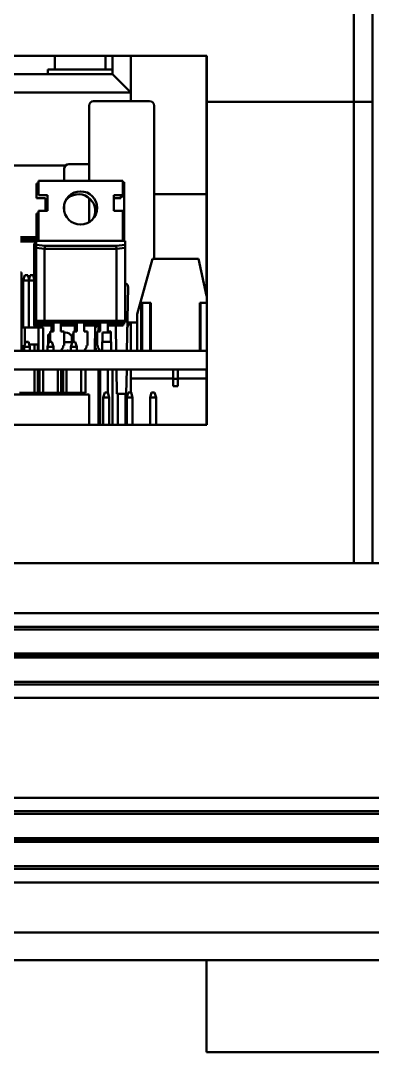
# Model space of a CAD drawing. Header units: millimetres. Extents: x -2015 to 3360, y -4745 to 2376.
# Drawn here: x 2573.3 to 2611.4, y 1438.3 to 1550.1 of the extents above; entities that cross this region are included whole.
import ezdxf

# ---------------------------------------------------------------- set-up
doc = ezdxf.new("R2010")
doc.units = ezdxf.units.MM
doc.header["$LTSCALE"] = 8
doc.layers.add('Visible (ISO)', color=7, linetype='Continuous', lineweight=50)

msp = doc.modelspace()

# ---------------------------------------------------------------- linework, layer by layer
at = {"layer": 'Visible (ISO)'}
for p, q in [((2609.44, 1556.31), (2609.44, 1541.31)), ((2611.44, 1541.31), (2611.44, 1556.31)), ((2562.07, 1546.31), (2593.49, 1546.31)), ((2577, 1546.31), (2577, 1544.81)), ((2582.5, 1546.31), (2582.5, 1544.81)), ((2583.25, 1544.81), (2583.25, 1546.31)), ((2585.25, 1544.88), (2585.25, 1546.31)), ((2593.44, 1520.3), (2593.44, 1546.31)), ((2593.49, 1546.31), (2593.49, 1541.31)), ((2562.07, 1544.31), (2583.25, 1544.31)), ((2576.25, 1544.81), (2583.25, 1544.81)), ((2576.25, 1544.31), (2576.25, 1544.81)), ((2583.25, 1544.31), (2583.25, 1544.81)), ((2585.25, 1542.31), (2583.25, 1544.31)), ((2585.25, 1544.88), (2585.25, 1542.31)), ((2585.25, 1542.31), (2562.07, 1542.31)), ((2585.25, 1542.31), (2585.25, 1541.38)), ((2580.72, 1540.88), (2580.72, 1532.76)), ((2581.22, 1541.38), (2581.71, 1541.38)), ((2581.71, 1541.38), (2587.28, 1541.38)), ((2587.78, 1540.88), (2587.78, 1524.3)), ((2593.49, 1541.31), (2609.44, 1541.31)), ((2593.49, 1541.31), (2593.49, 1506.31)), ((2609.44, 1541.31), (2593.49, 1541.31)), ((2611.44, 1541.31), (2609.44, 1541.31)), ((2609.44, 1541.31), (2609.44, 1491.31)), ((2609.44, 1541.31), (2611.44, 1541.31)), ((2611.44, 1491.31), (2611.44, 1541.31)), ((2562.07, 1534.41), (2578.19, 1534.41)), ((2578.03, 1534.04), (2578.03, 1532.76)), ((2578.53, 1534.54), (2579.01, 1534.54)), ((2579.01, 1534.54), (2580.72, 1534.54)), ((2575.02, 1532.45), (2575.23, 1532.45)), ((2575.02, 1532.45), (2575.02, 1530.88)), ((2575.23, 1532.76), (2584.38, 1532.76)), ((2575.23, 1532.76), (2575.23, 1531.2)), ((2584.38, 1531.2), (2584.38, 1532.76)), ((2584.38, 1532.61), (2584.52, 1532.61)), ((2584.52, 1531.05), (2584.52, 1532.61)), ((2576, 1530.88), (2575.02, 1530.88)), ((2576.21, 1531.2), (2575.23, 1531.2)), ((2576, 1529.5), (2576, 1530.88)), ((2576.21, 1529.5), (2576.21, 1531.2)), ((2580.72, 1530.9), (2580.72, 1528.26)), ((2583.4, 1531.2), (2583.4, 1529.5)), ((2584.38, 1531.2), (2583.4, 1531.2)), ((2584.17, 1530.88), (2583.4, 1530.88)), ((2584.17, 1530.88), (2584.17, 1531.2)), ((2584.17, 1531.05), (2584.52, 1531.05)), ((2584.52, 1531.05), (2584.52, 1529.35)), ((2593.44, 1531.31), (2587.78, 1531.31)), ((2575.23, 1529.5), (2576.21, 1529.5)), ((2575.23, 1529.5), (2575.23, 1526.26)), ((2578.03, 1530.11), (2578.03, 1529.51)), ((2583.4, 1529.5), (2584.38, 1529.5)), ((2584.38, 1526.26), (2584.38, 1529.5)), ((2575.02, 1529.19), (2575.23, 1529.19)), ((2575.02, 1529.19), (2575.02, 1526.26)), ((2584.52, 1529.35), (2584.38, 1529.35)), ((2584.52, 1526.26), (2584.52, 1529.35)), ((2575.02, 1526.66), (2573.3, 1526.66)), ((2575.02, 1526.41), (2573.3, 1526.41)), ((2573.3, 1526.16), (2574.98, 1526.16)), ((2574.98, 1526.26), (2575.23, 1526.26)), ((2574.98, 1526.26), (2574.98, 1525.82)), ((2575.23, 1526.26), (2584.38, 1526.26)), ((2584.38, 1526.26), (2584.63, 1526.26)), ((2584.63, 1526.26), (2584.63, 1525.82)), ((2574.77, 1525.95), (2574.98, 1525.95)), ((2574.77, 1525.95), (2574.77, 1525.51)), ((2574.77, 1525.51), (2574.98, 1525.49)), ((2574.77, 1525.17), (2574.77, 1525.51)), ((2574.77, 1517.27), (2574.77, 1525.17)), ((2574.98, 1525.15), (2574.77, 1525.17)), ((2574.98, 1525.82), (2575.96, 1525.71)), ((2574.98, 1525.48), (2574.98, 1525.82)), ((2574.98, 1517.58), (2574.98, 1525.48)), ((2575.89, 1525.38), (2574.98, 1525.48)), ((2575.89, 1525.38), (2575.89, 1517.58)), ((2575.9, 1525.38), (2575.89, 1525.38)), ((2575.96, 1525.71), (2575.9, 1525.38)), ((2583.71, 1525.38), (2575.9, 1525.38)), ((2575.96, 1525.71), (2583.65, 1525.71)), ((2583.65, 1525.71), (2584.63, 1525.82)), ((2583.65, 1525.71), (2583.71, 1525.38)), ((2584.63, 1525.48), (2583.71, 1525.38)), ((2583.71, 1517.58), (2583.71, 1525.38)), ((2583.71, 1525.38), (2583.71, 1525.38)), ((2584.63, 1525.82), (2584.63, 1525.48)), ((2584.63, 1525.48), (2584.63, 1517.58)), ((2585.94, 1518.3), (2587.59, 1524.3)), ((2592.59, 1524.3), (2587.59, 1524.3)), ((2592.59, 1524.3), (2593.44, 1520.3)), ((2573.3, 1522.82), (2573.39, 1522.82)), ((2573.39, 1522.82), (2573.39, 1514.32)), ((2573.75, 1522.51), (2573.59, 1521.96)), ((2574.18, 1521.96), (2573.59, 1521.96)), ((2573.59, 1521.96), (2573.59, 1516.85)), ((2574.07, 1522.51), (2573.75, 1522.51)), ((2574.21, 1522.05), (2574.07, 1522.51)), ((2574.34, 1522.51), (2574.18, 1521.96)), ((2574.77, 1521.96), (2574.18, 1521.96)), ((2574.18, 1521.96), (2574.18, 1516.85)), ((2574.66, 1522.51), (2574.34, 1522.51)), ((2574.77, 1522.14), (2574.66, 1522.51)), ((2584.83, 1514.31), (2584.95, 1521.21)), ((2586.38, 1519.51), (2586.4, 1519.51)), ((2586.38, 1519.51), (2586.38, 1514.31)), ((2586.4, 1519.51), (2586.4, 1514.31)), ((2586.4, 1519.51), (2586.42, 1519.51)), ((2586.42, 1519.51), (2586.47, 1519.51)), ((2586.42, 1519.51), (2586.42, 1514.31)), ((2586.47, 1519.51), (2586.47, 1514.31)), ((2587.35, 1519.51), (2586.47, 1519.51)), ((2587.35, 1519.51), (2587.39, 1519.51)), ((2587.35, 1519.51), (2587.35, 1514.31)), ((2587.39, 1519.51), (2587.42, 1519.51)), ((2587.39, 1519.51), (2587.39, 1514.31)), ((2587.42, 1519.51), (2587.42, 1514.31)), ((2587.42, 1519.51), (2587.43, 1519.51)), ((2587.43, 1519.51), (2587.43, 1514.31)), ((2592.74, 1519.51), (2592.76, 1519.51)), ((2592.74, 1519.51), (2592.74, 1514.31)), ((2592.76, 1519.51), (2592.76, 1514.31)), ((2592.76, 1519.51), (2592.79, 1519.51)), ((2592.79, 1519.51), (2592.82, 1519.51)), ((2592.79, 1519.51), (2592.79, 1514.31)), ((2592.82, 1519.51), (2592.82, 1514.31)), ((2592.82, 1519.51), (2593.49, 1519.51)), ((2593.44, 1520.3), (2593.49, 1520.3)), ((2585.94, 1518.3), (2585.94, 1514.31)), ((2574.77, 1517.27), (2575.68, 1517.27)), ((2574.77, 1517.07), (2574.77, 1517.27)), ((2574.98, 1517.38), (2574.98, 1517.58)), ((2574.98, 1517.58), (2575.89, 1517.58)), ((2575.99, 1517.38), (2574.98, 1517.38)), ((2575.68, 1517.38), (2575.68, 1517.27)), ((2575.68, 1517.27), (2576.86, 1517.27)), ((2575.68, 1517.27), (2575.78, 1517.07)), ((2575.89, 1517.58), (2583.71, 1517.58)), ((2575.89, 1517.58), (2575.99, 1517.38)), ((2583.62, 1517.38), (2575.99, 1517.38)), ((2576.86, 1516.41), (2576.86, 1517.38)), ((2577.66, 1516.41), (2577.66, 1517.38)), ((2577.66, 1517.27), (2579.4, 1517.27)), ((2579.4, 1516.41), (2579.4, 1517.38)), ((2580.2, 1516.41), (2580.2, 1517.38)), ((2580.2, 1517.27), (2581.94, 1517.27)), ((2581.94, 1516.41), (2581.94, 1517.38)), ((2582.74, 1516.41), (2582.74, 1517.38)), ((2582.74, 1517.27), (2583.5, 1517.27)), ((2583.5, 1517.27), (2583.41, 1517.07)), ((2583.5, 1517.27), (2583.5, 1517.38)), ((2583.5, 1517.27), (2584.42, 1517.27)), ((2583.71, 1517.58), (2583.62, 1517.38)), ((2584.63, 1517.38), (2583.62, 1517.38)), ((2583.71, 1517.58), (2584.63, 1517.58)), ((2584.42, 1517.38), (2584.42, 1517.27)), ((2584.42, 1517.27), (2584.42, 1517.07)), ((2584.42, 1517.23), (2584.52, 1517.23)), ((2584.52, 1517.23), (2584.52, 1517.38)), ((2584.63, 1517.58), (2584.63, 1517.38)), ((2585.94, 1517.38), (2584.89, 1517.38)), ((2585.25, 1514.31), (2585.25, 1517.37)), ((2573.75, 1516.85), (2573.39, 1516.85)), ((2573.75, 1516.85), (2573.75, 1515.02)), ((2573.75, 1516.85), (2575.25, 1516.85)), ((2575.78, 1517.07), (2574.77, 1517.07)), ((2574.82, 1516.85), (2574.82, 1517.07)), ((2575.25, 1516.85), (2575.25, 1515.01)), ((2575.25, 1516.85), (2575.75, 1516.85)), ((2575.75, 1516.85), (2575.75, 1514.31)), ((2576.86, 1517.07), (2575.78, 1517.07)), ((2576.3, 1516.1), (2576.3, 1515.07)), ((2576.51, 1516.1), (2576.3, 1516.1)), ((2576.86, 1516.41), (2576.51, 1516.41)), ((2576.51, 1516.41), (2576.51, 1515.31)), ((2576.65, 1516.41), (2576.65, 1517.07)), ((2579.4, 1517.07), (2577.66, 1517.07)), ((2578.01, 1516.41), (2577.66, 1516.41)), ((2578.01, 1514.92), (2578.01, 1516.41)), ((2578.01, 1516.31), (2578.18, 1516.31)), ((2578.84, 1516.1), (2578.84, 1515.07)), ((2579.05, 1516.1), (2578.84, 1516.1)), ((2579.4, 1516.41), (2579.05, 1516.41)), ((2579.05, 1516.41), (2579.05, 1515.31)), ((2579.19, 1516.41), (2579.19, 1517.07)), ((2581.94, 1517.07), (2580.2, 1517.07)), ((2580.55, 1516.41), (2580.2, 1516.41)), ((2580.55, 1514.92), (2580.55, 1516.41)), ((2581.33, 1514.31), (2581.38, 1517.07)), ((2581.33, 1514.31), (2581.37, 1516.64)), ((2581.59, 1516.1), (2581.38, 1516.1)), ((2581.38, 1516.1), (2581.38, 1514.61)), ((2581.94, 1516.41), (2581.59, 1516.41)), ((2581.59, 1516.41), (2581.59, 1514.92)), ((2581.73, 1516.41), (2581.73, 1517.07)), ((2582.18, 1516.31), (2583.08, 1516.31)), ((2582.18, 1515.56), (2582.18, 1516.31)), ((2583.41, 1517.07), (2582.74, 1517.07)), ((2583.09, 1516.41), (2582.74, 1516.41)), ((2583.08, 1515.56), (2583.08, 1516.31)), ((2583.09, 1515.31), (2583.09, 1516.41)), ((2584.42, 1517.07), (2583.41, 1517.07)), ((2583.67, 1514.31), (2583.63, 1516.89)), ((2573.39, 1514.95), (2573.5, 1514.95)), ((2573.5, 1514.95), (2573.5, 1514.31)), ((2573.67, 1514.76), (2573.83, 1515.31)), ((2573.83, 1515.31), (2574.15, 1515.31)), ((2574.15, 1515.31), (2574.31, 1514.76)), ((2574.24, 1515.01), (2575.25, 1515.01)), ((2574.82, 1514.31), (2574.82, 1515.01)), ((2575.16, 1515.01), (2575.16, 1514.31)), ((2575.25, 1515.01), (2575.25, 1514.31)), ((2576.21, 1514.76), (2576.37, 1515.31)), ((2576.37, 1515.31), (2576.69, 1515.31)), ((2576.69, 1515.31), (2576.85, 1514.76)), ((2578.01, 1515.26), (2578.84, 1515.26)), ((2578.75, 1514.76), (2578.91, 1515.31)), ((2578.91, 1515.31), (2579.23, 1515.31)), ((2579.23, 1515.31), (2579.39, 1514.76)), ((2582.14, 1515.31), (2583.13, 1515.31)), ((2582.14, 1515.31), (2582.14, 1514.31)), ((2582.18, 1515.56), (2582.18, 1515.31)), ((2583.08, 1515.56), (2583.08, 1515.31)), ((2583.13, 1515.31), (2583.13, 1514.31)), ((2523.74, 1514.31), (2593.49, 1514.31)), ((2573.3, 1514.32), (2573.39, 1514.32)), ((2573.5, 1514.63), (2573.67, 1514.63)), ((2573.67, 1514.76), (2574.31, 1514.76)), ((2573.67, 1514.31), (2573.67, 1514.76)), ((2574.31, 1514.76), (2574.31, 1514.31)), ((2576.21, 1514.76), (2576.85, 1514.76)), ((2576.21, 1514.31), (2576.21, 1514.76)), ((2576.85, 1514.76), (2576.85, 1514.31)), ((2576.85, 1514.39), (2576.86, 1514.38)), ((2576.85, 1514.38), (2576.86, 1514.38)), ((2576.86, 1514.31), (2576.86, 1514.38)), ((2577.66, 1514.38), (2577.92, 1514.68)), ((2577.66, 1514.31), (2577.66, 1514.38)), ((2577.66, 1514.38), (2577.74, 1514.38)), ((2577.66, 1514.31), (2577.71, 1514.37)), ((2577.71, 1514.37), (2577.71, 1514.38)), ((2577.74, 1514.47), (2577.74, 1514.38)), ((2577.92, 1514.68), (2577.92, 1514.92)), ((2577.92, 1514.92), (2578.01, 1514.92)), ((2578.45, 1514.36), (2578.35, 1514.36)), ((2578.35, 1514.36), (2578.35, 1514.31)), ((2578.45, 1514.31), (2578.45, 1514.36)), ((2578.75, 1514.76), (2579.39, 1514.76)), ((2578.75, 1514.31), (2578.75, 1514.76)), ((2579.39, 1514.76), (2579.39, 1514.31)), ((2579.39, 1514.39), (2579.4, 1514.38)), ((2579.4, 1514.31), (2579.4, 1514.38)), ((2580.2, 1514.38), (2580.46, 1514.68)), ((2580.2, 1514.31), (2580.2, 1514.38)), ((2580.2, 1514.31), (2580.25, 1514.37)), ((2580.25, 1514.37), (2580.25, 1514.44)), ((2580.46, 1514.68), (2580.46, 1514.92)), ((2580.46, 1514.92), (2580.55, 1514.92)), ((2581.38, 1514.61), (2581.47, 1514.61)), ((2581.47, 1514.61), (2581.47, 1514.37)), ((2581.47, 1514.37), (2581.53, 1514.31)), ((2581.59, 1514.92), (2581.68, 1514.92)), ((2581.68, 1514.92), (2581.68, 1514.68)), ((2581.68, 1514.68), (2581.94, 1514.38)), ((2581.94, 1514.31), (2581.94, 1514.38)), ((2593.49, 1512.31), (2523.74, 1512.31)), ((2574.79, 1509.77), (2574.79, 1512.31)), ((2575.16, 1512.31), (2575.16, 1511.61)), ((2575.16, 1511.61), (2575.36, 1511.61)), ((2575.16, 1509.77), (2575.16, 1511.61)), ((2575.36, 1511.61), (2575.36, 1512.31)), ((2575.36, 1509.77), (2575.36, 1511.61)), ((2575.73, 1509.77), (2575.73, 1512.31)), ((2577.33, 1509.77), (2577.33, 1512.31)), ((2577.7, 1512.31), (2577.7, 1511.61)), ((2577.7, 1511.61), (2577.9, 1511.61)), ((2577.7, 1509.77), (2577.7, 1511.61)), ((2577.9, 1512.31), (2577.9, 1511.61)), ((2577.9, 1509.77), (2577.9, 1511.61)), ((2578.27, 1509.77), (2578.27, 1512.31)), ((2579.87, 1509.77), (2579.87, 1512.31)), ((2580.34, 1511.61), (2580.34, 1512.31)), ((2580.34, 1509.77), (2580.34, 1511.61)), ((2581.73, 1506.31), (2581.73, 1512.31)), ((2581.94, 1506.31), (2581.94, 1512.31)), ((2582.74, 1509.78), (2582.74, 1512.31)), ((2583.25, 1512.31), (2583.25, 1506.31)), ((2583.75, 1509.68), (2583.71, 1512.31)), ((2584.75, 1509.68), (2584.8, 1512.31)), ((2585.25, 1512.31), (2585.25, 1509.81)), ((2589.83, 1512.31), (2589.83, 1511.29)), ((2590.33, 1512.31), (2590.33, 1511.29)), ((2593.44, 1512.31), (2593.44, 1511.31)), ((2589.83, 1511.31), (2585.25, 1511.31)), ((2590.33, 1511.29), (2589.83, 1511.29)), ((2589.83, 1511.29), (2589.83, 1510.5)), ((2590.33, 1510.5), (2589.83, 1510.5)), ((2593.44, 1511.31), (2590.33, 1511.31)), ((2590.33, 1511.29), (2590.33, 1510.5)), ((2593.49, 1511.31), (2593.44, 1511.31)), ((2593.44, 1506.31), (2593.44, 1511.31)), ((2560.43, 1509.61), (2580.75, 1509.61)), ((2573.19, 1509.77), (2574.79, 1509.77)), ((2573.67, 1509.61), (2573.67, 1509.77)), ((2574.31, 1509.77), (2574.31, 1509.61)), ((2574.79, 1509.77), (2575.16, 1509.77)), ((2575.16, 1509.77), (2575.36, 1509.77)), ((2575.36, 1509.77), (2575.73, 1509.77)), ((2575.73, 1509.77), (2577.33, 1509.77)), ((2576.21, 1509.61), (2576.21, 1509.77)), ((2576.85, 1509.77), (2576.85, 1509.61)), ((2576.86, 1509.61), (2576.86, 1509.77)), ((2577.33, 1509.77), (2577.7, 1509.77)), ((2577.66, 1509.61), (2577.66, 1509.77)), ((2577.7, 1509.77), (2577.9, 1509.77)), ((2578.27, 1509.77), (2577.9, 1509.77)), ((2579.87, 1509.77), (2578.27, 1509.77)), ((2578.75, 1509.61), (2578.75, 1509.77)), ((2579.39, 1509.77), (2579.39, 1509.61)), ((2579.4, 1509.61), (2579.4, 1509.77)), ((2580.34, 1509.77), (2579.87, 1509.77)), ((2580.2, 1509.61), (2580.2, 1509.77)), ((2580.75, 1509.61), (2580.75, 1506.31)), ((2582.42, 1509.81), (2582.26, 1509.26)), ((2582.42, 1509.81), (2582.74, 1509.81)), ((2582.9, 1509.26), (2582.74, 1509.81)), ((2583.75, 1509.68), (2584.75, 1509.68)), ((2583.85, 1506.31), (2583.85, 1509.39)), ((2584.66, 1506.31), (2584.66, 1509.39)), ((2584.96, 1509.81), (2584.8, 1509.26)), ((2584.96, 1509.81), (2585.28, 1509.81)), ((2585.44, 1509.26), (2585.28, 1509.81)), ((2587.5, 1509.81), (2587.34, 1509.26)), ((2587.5, 1509.81), (2587.82, 1509.81)), ((2587.98, 1509.26), (2587.82, 1509.81)), ((2582.26, 1506.31), (2582.26, 1509.26)), ((2582.26, 1509.26), (2582.9, 1509.26)), ((2582.26, 1509.26), (2582.26, 1509.26)), ((2582.9, 1506.31), (2582.9, 1509.26)), ((2584.8, 1506.31), (2584.8, 1509.26)), ((2584.8, 1509.26), (2585.44, 1509.26)), ((2584.8, 1509.26), (2584.8, 1509.26)), ((2585.44, 1506.31), (2585.44, 1509.26)), ((2587.34, 1506.31), (2587.34, 1509.26)), ((2587.34, 1509.26), (2587.98, 1509.26)), ((2587.34, 1509.26), (2587.34, 1509.26)), ((2587.98, 1506.31), (2587.98, 1509.26)), ((2593.49, 1506.31), (2518.44, 1506.31)), ((2513.44, 1491.31), (2613.44, 1491.31)), ((1913.44, 1485.89), (2613.44, 1485.89)), ((1913.44, 1484.43), (2613.44, 1484.43)), ((1913.44, 1484.14), (2613.44, 1484.14)), ((1913.44, 1481.51), (2613.44, 1481.51)), ((1913.44, 1481.31), (2613.44, 1481.31)), ((1913.44, 1481.11), (2613.44, 1481.11)), ((1913.44, 1478.47), (2613.44, 1478.47)), ((1913.44, 1478.18), (2613.44, 1478.18)), ((1913.44, 1476.73), (2613.44, 1476.73)), ((1913.44, 1465.89), (2613.44, 1465.89)), ((1913.44, 1464.43), (2613.44, 1464.43)), ((1913.44, 1464.14), (2613.44, 1464.14)), ((1913.44, 1461.51), (2613.44, 1461.51)), ((1913.44, 1461.31), (2613.44, 1461.31)), ((1913.44, 1461.11), (2613.44, 1461.11)), ((1913.44, 1458.47), (2613.44, 1458.47)), ((1913.44, 1458.18), (2613.44, 1458.18)), ((1913.44, 1456.73), (2613.44, 1456.73)), ((1923.44, 1451.31), (2603.44, 1451.31)), ((2603.44, 1451.31), (2606.57, 1451.31)), ((2606.57, 1451.31), (2613.44, 1451.31)), ((1923.44, 1448.31), (2603.44, 1448.31)), ((2593.44, 1438.31), (2593.44, 1448.31)), ((2613.44, 1448.31), (2603.44, 1448.31)), ((2613.44, 1448.31), (2603.44, 1448.31)), ((2613.44, 1438.31), (2593.44, 1438.31))]:
    msp.add_line(p, q, dxfattribs=at)
msp.add_circle((2579.8, 1529.81), 1.8, dxfattribs=at)
for centre, radius, start, end in [((2581.22, 1540.88), 0.5, 90, 180), ((2587.28, 1540.88), 0.5, 0, 90), ((2578.53, 1534.04), 0.5, 90, 180), ((2579.59, 1529.5), 1.8, 332.0225, 140.0246), ((2585.38, 1516.88), 0.5, 90, 179), ((2578.18, 1515.56), 0.75, 27.4861, 90), ((2581.87, 1516.64), 0.5, 120.4581, 179), ((2583.13, 1516.88), 0.5, 1, 21.5923), ((2583.35, 1509.39), 0.5, 0, 35.9041), ((2585.16, 1509.39), 0.5, 144.0959, 180)]:
    msp.add_arc(centre, radius, start, end, dxfattribs=at)
msp.add_open_spline([(2584.63, 1521.69), (2584.63, 1521.69), (2584.64, 1521.69), (2584.65, 1521.68), (2584.66, 1521.67), (2584.69, 1521.66), (2584.71, 1521.65), (2584.75, 1521.62), (2584.77, 1521.6), (2584.83, 1521.55), (2584.86, 1521.51), (2584.91, 1521.42), (2584.93, 1521.37), (2584.95, 1521.28), (2584.95, 1521.25), (2584.95, 1521.21)], degree=3, knots=[0.0040214, 0.0040214, 0.0040214, 0.0040214, 0.0051509, 0.0051509, 0.00969152, 0.00969152, 0.01564294, 0.01564294, 0.02478351, 0.02478351, 0.03916294, 0.03916294, 0.05534616, 0.05534616, 0.06636656, 0.06636656, 0.06636656, 0.06636656], dxfattribs=at)

doc.saveas('drawing.dxf')
